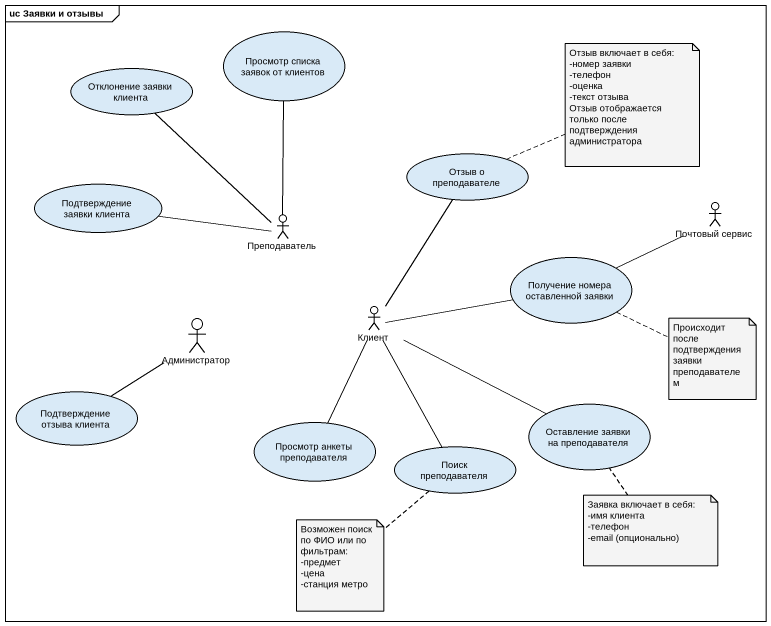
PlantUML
@startuml
mainframe uc Заявки и отзывы
usecase "Просмотр списка заявок от клиентов" as Просмотр_списка_заявок_от
usecase "Отклонение заявки клиента" as Отклонение_заявки_клиента
usecase "Подтверждение заявки клиента" as Подтверждение_заявки_клиента
usecase "Отзыв о преподавателе" as Отзыв_о_преподавателе
actor Преподаватель
actor "Почтовый сервис" as Почтовый_сервис
usecase "Получение номера оставленной заявки" as Получение_номера
actor Клиент
actor Администратор
usecase "Подтверждение отзыва клиента" as Подтверждение_отзыва_клиента
usecase "Просмотр анкеты преподавателя" as Просмотр_анкеты
usecase "Оставление заявки на преподавателя" as Оставление_заявки_на
usecase "Поиск преподавателя" as Поиск_преподавателя
Просмотр_списка_заявок_от -- Преподаватель
Подтверждение_заявки_клиента -right- Преподаватель
Преподаватель -up- Отклонение_заявки_клиента
Почтовый_сервис -left- Получение_номера
Клиент -up- Отзыв_о_преподавателе
Клиент -right- Получение_номера
Клиент -right- Оставление_заявки_на
Администратор -- Подтверждение_отзыва_клиента
Просмотр_анкеты -up- Клиент
Поиск_преподавателя -up- Клиент
note right of Отзыв_о_преподавателе
  Отзыв включает в себя:
  -номер заявки
  -телефон
  -оценка
  -текст отзыва
  Отзыв отображается только после подтверждения администратора
end note
note right of Получение_номера : Происходит после подтверждения заявки преподавателем
note bottom of Оставление_заявки_на
  Заявка включает в себя:
  -имя клиента
  -телефон
  -email (опционально)
end note
note bottom of Поиск_преподавателя
  Возможен поиск по ФИО или по фильтрам:
  -предмет
  -цена
  -станция метро
end note
@enduml
